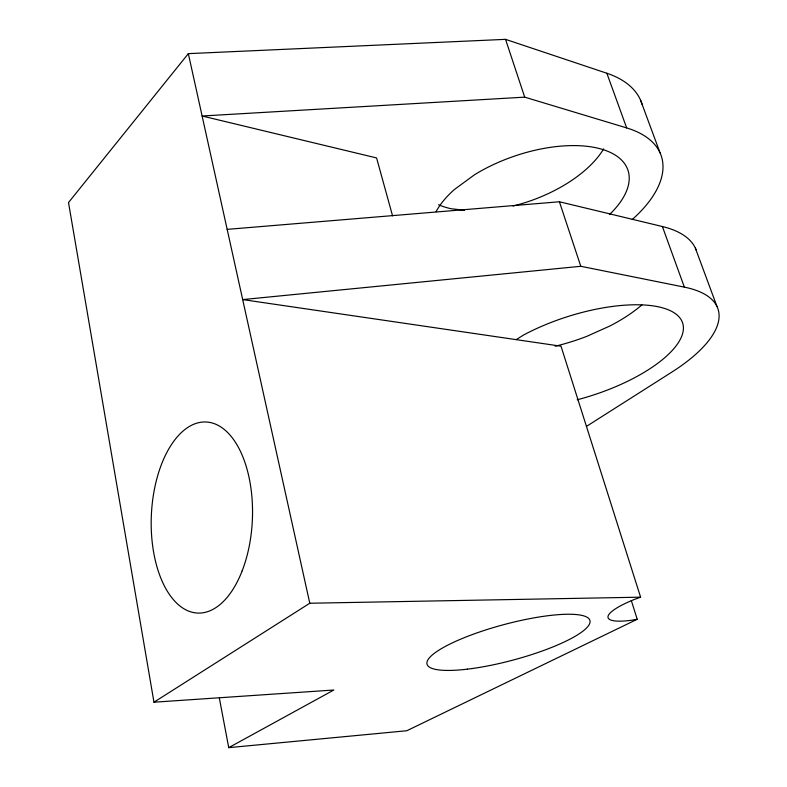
<?xml version="1.0" encoding="UTF-8"?>
<svg xmlns="http://www.w3.org/2000/svg" width="787" height="787" viewBox="0 0 787 787"><rect width="100%" height="100%" fill="white"/><g stroke="black" fill="none" stroke-linecap="round" stroke-linejoin="round"><path stroke-width="1.18" d="M642.113 104.376A136.131 70.889 -19.4 0 0 606.856 73.25L505.539 39.35L188.339 53.644L68.508 202.554L153.967 702.201L333.836 690.012L228.732 747.65L219.357 698.148M586.423 426.416L671.764 372.153A145.428 55.493 -17.8 0 0 684.356 287.127L662.398 226.528L559.4 201.767L227.177 229.371M153.967 702.201L309.783 603.236L640.608 597.176L561.013 346.201L242.691 299.591L580.796 266.291L684.356 287.127M516.164 339.63L523.798 334.888A108.36 41.268 -17.8 0 1 679.574 317.505A108.36 41.268 -17.8 0 1 577.196 399.786M631.331 600.57L637.204 619.271L406.81 730.739L228.732 747.65M640.608 597.176L634.361 599.458A51.962 11.116 -16.3 0 0 631.489 620.254L637.204 619.271M632.256 219.514A138.502 67.19 -19 0 0 626.668 127.917L524.703 97.145L202.121 116.004L376.589 157.941L392.556 215.845M464.517 210.247L451.197 208.752A101.464 52.749 -19.4 0 1 438.556 204.758M640.48 99.959L660.077 152.875M695.364 248.131L716.996 306.537M606.856 73.25L626.668 127.917M505.539 39.35L524.703 97.145M559.4 201.767L580.796 266.291M188.339 53.644L309.783 603.236M603.668 148.851A101.464 52.749 -19.4 0 1 513.104 206.017M609.463 214.576A103.225 49.994 -19 0 0 601.868 149.245A103.225 49.994 -19 0 0 474.669 174.655L454.493 189.421A103.225 49.994 -19 0 0 436.077 211.683M662.398 226.528A142.791 60.107 -18.2 0 1 696.229 250.246M641.897 304.894A106.402 44.711 -18.2 0 1 610.063 325.907L586.856 336.324A106.402 44.711 -18.2 0 1 555.11 346.25M467.439 669.147A84.307 18.317 -15 0 0 590.073 621.592A84.307 18.317 -15 0 0 468.009 636.201A84.307 18.317 -15 0 0 467.439 669.147M242.16 570.87A95.621 50.555 -87.5 0 0 208.27 422.186A95.621 50.555 -87.5 0 0 155.088 559.498A95.621 50.555 -87.5 0 0 242.16 570.87"/></g></svg>
